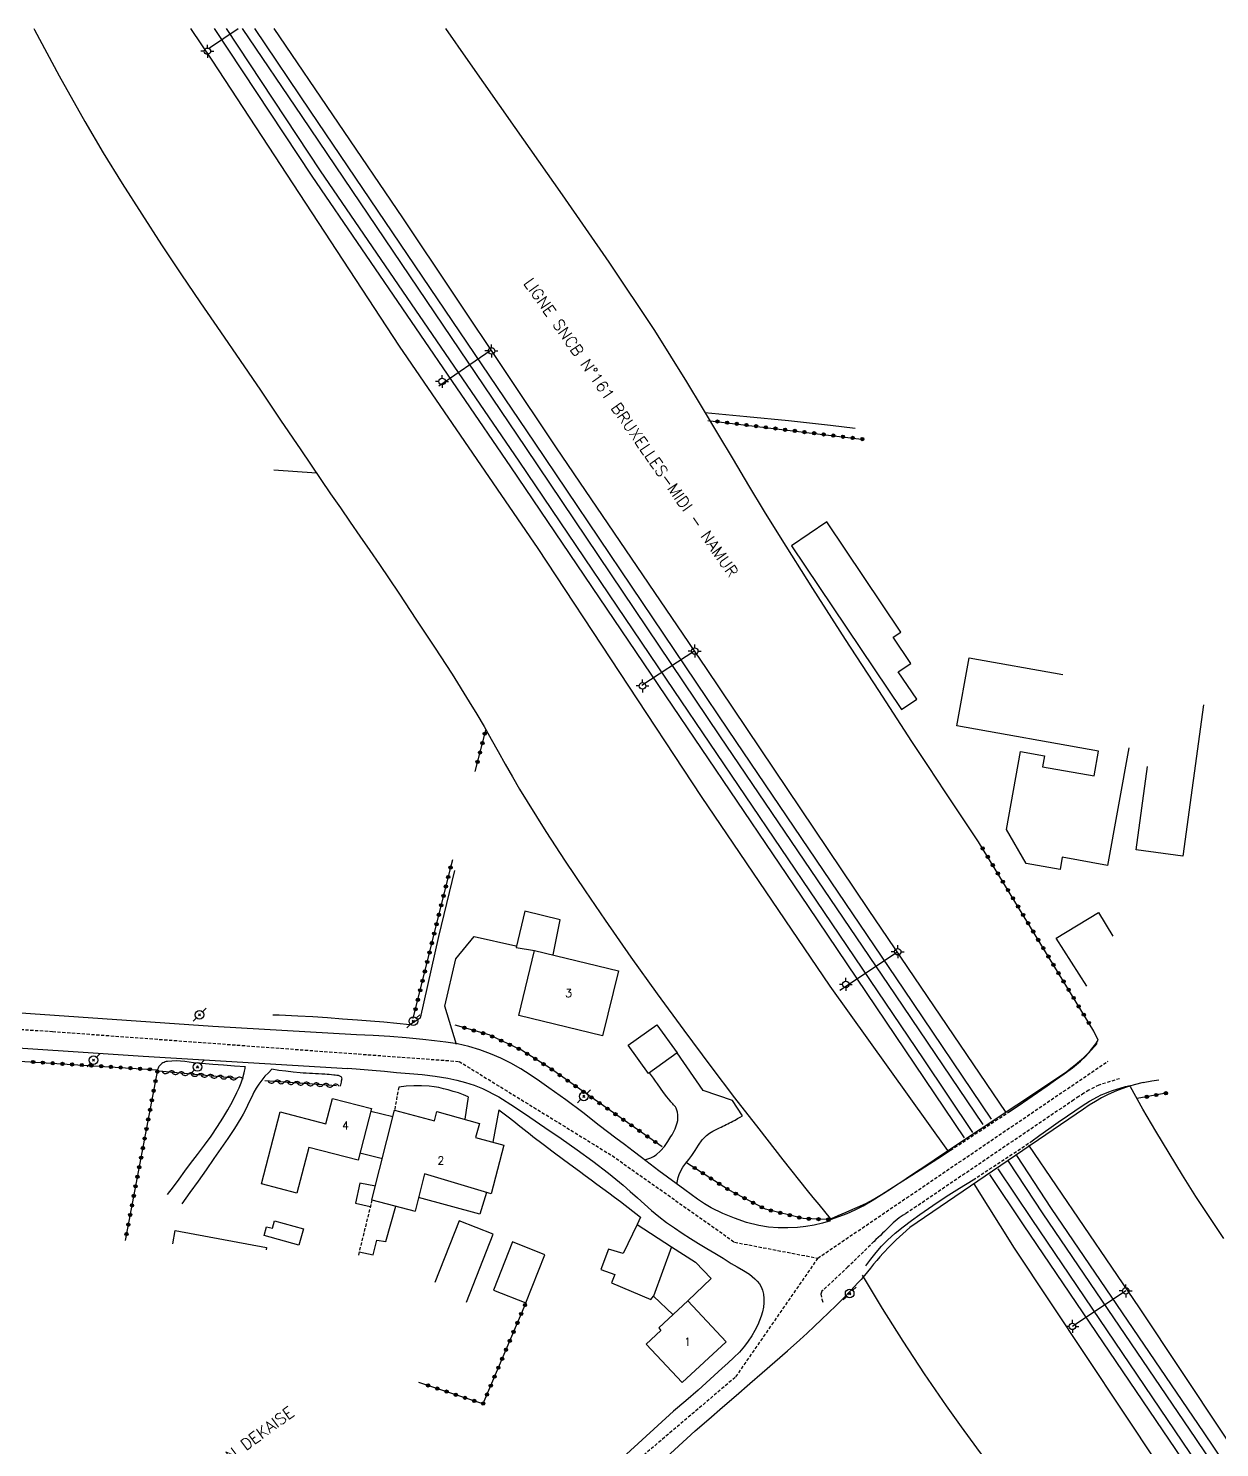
# Model space of a CAD drawing. Header units: millimetres. Extents: x 163000 to 164000, y 152000 to 153000.
# Drawn here: x 163179.2 to 163362.8, y 152781.2 to 153000 of the extents above; entities that cross this region are included whole.
import ezdxf
from ezdxf.enums import TextEntityAlignment as Align

# ---------------------------------------------------------------- set-up
doc = ezdxf.new("R2010")
doc.units = ezdxf.units.MM
doc.linetypes.add('DASHED', pattern=[0.75, 0.5, -0.25])
doc.layers.get('0').update_dxf_attribs({"linetype": 'CONTINUOUS'})
for name, color, linetype in [('W0001', 6, 'DASHED'), ('W0008', 7, 'CONTINUOUS'), ('W0010', 4, 'CONTINUOUS'), ('W0014', 7, 'CONTINUOUS'), ('W0017', 7, 'CONTINUOUS'), ('W0101', 7, 'CONTINUOUS'), ('W0104', 1, 'CONTINUOUS'), ('W0112', 1, 'DASHED'), ('W0120', 7, 'CONTINUOUS'), ('W0211', 2, 'CONTINUOUS'), ('W0214', 2, 'CONTINUOUS'), ('W0310', 3, 'CONTINUOUS'), ('W0322', 7, 'CONTINUOUS'), ('W0323', 7, 'CONTINUOUS'), ('W0330', 7, 'CONTINUOUS'), ('W0473', 7, 'CONTINUOUS'), ('W0610', 7, 'CONTINUOUS'), ('W0611', 7, 'CONTINUOUS'), ('W0700', 7, 'CONTINUOUS'), ('W0989', 7, 'CONTINUOUS'), ('W0991', 7, 'CONTINUOUS')]:
    doc.layers.add(name, color=color, linetype=linetype)
doc.styles.get("Standard").update_dxf_attribs({"font": 'romans.shx', "width": 0.85})

# ---------------------------------------------------------------- blocks, each defined once
blk = doc.blocks.new('T610')
for p, q in [((-0.500001, 0), (-1.000002, 0)), ((0, 0.500001), (0, 1.000002)), ((0.500001, 0), (1.000002, 0)), ((0, -0.500001), (0, -1.000002))]:
    blk.add_line(p, q)
blk.add_ellipse((0, 0), major_axis=(-0.353554, 0.353554), ratio=1, start_param=3.926990817, end_param=10.2101761242)
blk = doc.blocks.new('T473')
for p, q in [((-0.166667, 0.166667), (0.166667, -0.166667)), ((-0.166667, -0.166667), (0.166667, 0.166667)), ((0.500001, 0.500001), (1.000002, 1.000002)), ((-1.000002, -1.000002), (-0.500001, -0.500001))]:
    blk.add_line(p, q)
blk.add_ellipse((0, 0), major_axis=(0.471405, 0.471405), ratio=1, start_param=5.4977871438, end_param=11.780972451)
blk = doc.blocks.new('t323o')
at = {"color": 0, "linetype": 'Continuous'}
for radius in [0.25, 0.15]:
    blk.add_circle((0, 0), radius, dxfattribs=at)
blk = doc.blocks.new('t322o')
at = {"color": 0, "linetype": 'Continuous'}
for radius in [0.25, 0.15]:
    blk.add_circle((0, 0), radius, dxfattribs=at)
blk = doc.blocks.new('t310o')
at = {"color": 0, "linetype": 'Continuous'}
for centre, start, end in [((-0.5, 0.38), 216.8699, 323.1304), ((0.5, -0.37), 36.8699, 143.1303)]:
    blk.add_arc(centre, 0.625, start, end, dxfattribs=at)

msp = doc.modelspace()

# ---------------------------------------------------------------- linework, layer by layer
at = {"layer": 'W0001'}
for points in [[(163014, 152855.91), (163018.24, 152856.08), (163091.9, 152851.31), (163182.9, 152845.32), (163245.55, 152840.71), (163269.14, 152826.18), (163288.03, 152812.83), (163300.84, 152810.37)], [(163300.84, 152810.37), (163345.62, 152840.77)], [(163300.84, 152810.37), (163288.11, 152791.98), (163246.54, 152756.63), (163207.28, 152727.41), (163189.7, 152687.14), (163182.41, 152671)]]:
    msp.add_lwpolyline(points, dxfattribs=at)
at = {"layer": 'W0008'}
for points in [[(163229.74, 152844.78), (163207.6, 152846.1), (163169.85, 152848.73), (163132.01, 152851.44), (163089.19, 152854.31), (163054.34, 152856.63), (163019.9, 152858.74), (163014, 152859.11)], [(163014, 152852.82), (163034.85, 152851.42), (163098.2, 152847.9), (163142.79, 152845.11), (163196.86, 152841.52), (163228.41, 152839.62)], [(163302.8, 152816.1), (163301.55, 152815.74), (163300.29, 152815.45), (163299.01, 152815.24), (163297.72, 152815.11), (163296.22, 152815.04), (163294.73, 152815.05), (163293.23, 152815.16), (163291.75, 152815.4), (163289.85, 152815.88), (163287.99, 152816.51), (163286.19, 152817.28), (163284.43, 152818.13), (163283.36, 152818.75), (163282.33, 152819.44), (163281.34, 152820.17), (163280.34, 152820.89), (163279, 152821.86), (163277.66, 152822.85), (163276.34, 152823.85), (163275.02, 152824.86), (163273.7, 152825.87), (163272.38, 152826.88), (163271.07, 152827.89), (163269.74, 152828.89), (163267.17, 152830.84), (163264.61, 152832.82), (163262.03, 152834.76), (163259.4, 152836.65), (163257.97, 152837.65), (163256.54, 152838.63), (163255.07, 152839.57), (163253.54, 152840.43), (163251.98, 152841.19), (163250.38, 152841.89), (163248.75, 152842.5), (163247.08, 152843), (163245.32, 152843.4), (163243.54, 152843.68), (163241.76, 152843.88), (163239.97, 152844.07), (163237.42, 152844.33), (163234.86, 152844.53), (163232.3, 152844.68), (163229.74, 152844.78)], [(163228.41, 152839.64), (163230.29, 152839.51), (163232.17, 152839.36), (163234.05, 152839.2), (163235.93, 152839.02), (163237.91, 152838.84), (163239.89, 152838.67), (163241.87, 152838.44), (163243.83, 152838.11), (163245.19, 152837.81), (163246.54, 152837.46), (163247.87, 152837.04), (163249.17, 152836.52), (163251.7, 152835.22), (163254.11, 152833.7), (163256.45, 152832.1), (163258.78, 152830.5), (163261.28, 152828.81), (163263.75, 152827.07), (163266.19, 152825.3), (163268.6, 152823.47), (163269.74, 152822.55), (163270.85, 152821.6), (163271.95, 152820.63), (163273.04, 152819.65), (163274.13, 152818.67), (163275.23, 152817.71), (163276.37, 152816.78), (163277.53, 152815.89), (163278.74, 152815.03), (163279.96, 152814.21), (163281.21, 152813.42), (163282.47, 152812.64), (163283.73, 152811.88), (163285, 152811.12), (163286.26, 152810.35), (163287.51, 152809.56), (163288.43, 152809.01), (163289.38, 152808.48), (163290.31, 152807.89), (163291.15, 152807.19), (163291.51, 152806.81), (163291.84, 152806.39), (163292.12, 152805.94), (163292.32, 152805.45), (163292.49, 152804.8), (163292.55, 152804.13), (163292.54, 152803.47), (163292.48, 152802.81), (163292.35, 152802.1), (163292.14, 152801.41), (163291.88, 152800.74), (163291.6, 152800.08), (163291.16, 152799.21), (163290.68, 152798.38), (163290.14, 152797.57), (163289.56, 152796.8), (163288.76, 152795.88), (163287.89, 152795.03), (163286.99, 152794.2), (163286.1, 152793.39), (163284.26, 152791.69), (163282.39, 152790.03), (163280.51, 152788.39), (163278.6, 152786.77)], [(163351.01, 152837.46), (163352.35, 152837.7), (163353.43, 152837.86)], [(163281.96, 152783.72), (163284.06, 152785.54), (163286.15, 152787.37), (163288.25, 152789.19), (163290.35, 152791.02), (163292.29, 152792.7), (163294.23, 152794.38), (163296.17, 152796.07), (163298.08, 152797.79), (163299.2, 152798.81), (163300.31, 152799.85), (163301.42, 152800.9), (163302.51, 152801.96)], [(163278.6, 152786.77), (163276.21, 152784.54), (163273.8, 152782.33), (163271.38, 152780.14)], [(163281.96, 152783.72), (163276.86, 152779.07)]]:
    msp.add_lwpolyline(points, dxfattribs=at)
at = {"layer": 'W0010'}
for points in [[(163330.25, 152832.87), (163331.74, 152833.88), (163333.23, 152834.9), (163334.71, 152835.92), (163336.19, 152836.96), (163337.5, 152837.87), (163338.82, 152838.77), (163340.12, 152839.71), (163341.34, 152840.74), (163342.09, 152841.46), (163342.09, 152841.46), (163342.09, 152841.46), (163343.91, 152843.47)], [(163333.66, 152828.29), (163335.06, 152829.31), (163336.48, 152830.32), (163337.9, 152831.32), (163339.34, 152832.3), (163340.47, 152833.07), (163341.6, 152833.85), (163342.75, 152834.59), (163343.95, 152835.27), (163344.52, 152835.54), (163345.11, 152835.78), (163345.7, 152836), (163346.29, 152836.21), (163346.96, 152836.43), (163347.63, 152836.64), (163348.3, 152836.83), (163348.98, 152837.01)], [(163302.8, 152816.31), (163304.08, 152816.77), (163305.35, 152817.28), (163306.6, 152817.84), (163307.82, 152818.44), (163309.25, 152819.24), (163310.64, 152820.12), (163312, 152821.02), (163313.37, 152821.91), (163315.36, 152823.17), (163317.35, 152824.45), (163319.33, 152825.73), (163321.31, 152827.01)], [(163308.24, 152809.17), (163309.01, 152810.22), (163309.82, 152811.23), (163310.69, 152812.2), (163311.6, 152813.13), (163312.78, 152814.2), (163314.02, 152815.2), (163315.29, 152816.16), (163316.57, 152817.09), (163318.58, 152818.5), (163320.61, 152819.86), (163322.68, 152821.17), (163324.78, 152822.43)]]:
    msp.add_lwpolyline(points, dxfattribs=at)
at = {"layer": 'W0014'}
for points in [[(163237.99, 152846.36), (163235.97, 152846.55), (163233.94, 152846.74), (163231.92, 152846.91), (163229.89, 152847.07), (163227.59, 152847.24), (163225.3, 152847.41), (163223, 152847.56), (163220.7, 152847.69), (163219.74, 152847.74), (163218.78, 152847.78), (163217.83, 152847.82), (163216.87, 152847.85)], [(163212.62, 152839.85), (163210.94, 152839.99), (163209.26, 152840.12), (163207.58, 152840.25), (163205.9, 152840.37), (163204.6, 152840.51), (163203.28, 152840.68), (163201.95, 152840.78), (163200.61, 152840.71), (163200.43, 152840.68), (163200.25, 152840.63), (163200.08, 152840.56), (163199.91, 152840.48), (163199.74, 152840.37), (163199.57, 152840.24), (163199.42, 152840.1), (163199.29, 152839.93), (163199.22, 152839.81), (163199.16, 152839.68), (163199.12, 152839.55), (163199.1, 152839.41)], [(163227.29, 152836.88), (163227.33, 152837.08), (163227.37, 152837.29), (163227.41, 152837.49), (163227.44, 152837.69), (163227.45, 152837.75), (163227.47, 152837.8), (163227.49, 152837.86), (163227.5, 152837.92), (163227.51, 152837.98), (163227.52, 152838.04), (163227.51, 152838.1), (163227.5, 152838.16), (163227.44, 152838.26), (163227.36, 152838.34), (163227.27, 152838.4), (163227.18, 152838.45), (163226.95, 152838.53), (163226.72, 152838.56), (163226.48, 152838.58), (163226.24, 152838.6), (163225.9, 152838.64), (163225.56, 152838.68), (163225.21, 152838.71), (163224.86, 152838.73), (163224.39, 152838.76), (163223.91, 152838.79), (163223.44, 152838.81), (163222.96, 152838.83), (163222.49, 152838.85), (163222.01, 152838.87), (163221.54, 152838.9), (163221.06, 152838.94), (163219.97, 152839.05), (163218.88, 152839.18), (163217.8, 152839.32), (163216.71, 152839.49)], [(163246.98, 152835.27), (163246.22, 152835.57), (163245.45, 152835.84), (163244.67, 152836.09), (163243.88, 152836.31), (163243.16, 152836.49), (163242.43, 152836.66), (163241.7, 152836.8), (163240.96, 152836.88), (163239.78, 152836.95), (163238.6, 152836.95), (163237.42, 152836.88), (163236.25, 152836.75)], [(163251.67, 152833.26), (163252.09, 152832.95), (163252.5, 152832.64), (163252.92, 152832.33), (163253.33, 152832.01), (163253.79, 152831.66), (163254.24, 152831.3), (163254.69, 152830.94), (163255.14, 152830.58), (163255.59, 152830.22), (163256.05, 152829.86), (163256.5, 152829.5), (163256.95, 152829.15), (163258.51, 152827.96), (163260.07, 152826.78), (163261.64, 152825.6), (163263.2, 152824.43), (163264.1, 152823.77), (163265.01, 152823.1), (163265.91, 152822.44), (163266.81, 152821.78), (163267.72, 152821.12), (163268.62, 152820.46), (163269.52, 152819.79), (163270.42, 152819.12), (163273.51, 152816.71), (163273, 152815.55)]]:
    msp.add_lwpolyline(points, dxfattribs=at)
at = {"layer": 'W0017'}
for points in [[(163244.84, 152870.17), (163242.39, 152859.99), (163239.55, 152847.35), (163237.99, 152846.36)], [(163245.18, 152843.29), (163243.38, 152849.2), (163245.05, 152856.55), (163247.86, 152859.99), (163254.32, 152858.55)], [(163289.23, 152832.33), (163287.71, 152834.67), (163283.16, 152836.21), (163279.15, 152842.05)], [(163200.64, 152820.19), (163201.53, 152821.38), (163202.42, 152822.57), (163203.3, 152823.76), (163204.18, 152824.95), (163205.24, 152826.37), (163206.3, 152827.77), (163207.34, 152829.2), (163208.32, 152830.66), (163209.13, 152831.93), (163209.91, 152833.22), (163210.65, 152834.54), (163211.32, 152835.89), (163211.65, 152836.64), (163211.95, 152837.41), (163212.21, 152838.18), (163212.44, 152838.97), (163212.49, 152839.19), (163212.54, 152839.41), (163212.57, 152839.63), (163212.6, 152839.85)], [(163216.71, 152839.49), (163216.16, 152838.97), (163215.64, 152838.42), (163215.16, 152837.83), (163214.71, 152837.22), (163214.3, 152836.59), (163213.93, 152835.94), (163213.59, 152835.27), (163213.27, 152834.6), (163212.95, 152833.92), (163212.63, 152833.25), (163212.29, 152832.59), (163211.92, 152831.93), (163210.93, 152830.35), (163209.9, 152828.8), (163208.84, 152827.27), (163207.78, 152825.74), (163206.56, 152823.97), (163205.33, 152822.22), (163204.08, 152820.47), (163202.83, 152818.73)], [(163274.17, 152825.55), (163274.64, 152825.66), (163275.09, 152825.82), (163275.52, 152826.04), (163275.92, 152826.31), (163276.6, 152826.92), (163277.2, 152827.61), (163277.73, 152828.36), (163278.21, 152829.12), (163278.38, 152829.41), (163278.54, 152829.7), (163278.7, 152829.99), (163278.84, 152830.29), (163278.98, 152830.6), (163279.09, 152830.92), (163279.18, 152831.24), (163279.25, 152831.57), (163279.29, 152832.01), (163279.29, 152832.45), (163279.22, 152832.89), (163279.09, 152833.32), (163279, 152833.51), (163278.89, 152833.68), (163278.76, 152833.85), (163278.63, 152834.01), (163278.49, 152834.16), (163278.34, 152834.31), (163278.21, 152834.46), (163278.08, 152834.62), (163277.58, 152835.27), (163277.09, 152835.93), (163276.61, 152836.59), (163276.12, 152837.25), (163275.81, 152837.68), (163275.51, 152838.11), (163275.2, 152838.54), (163274.9, 152838.97)], [(163246.98, 152835.27), (163246.46, 152831.79)], [(163251.67, 152833.26), (163250.75, 152828.24)], [(163279.14, 152821.8), (163279.22, 152822.3), (163279.34, 152822.79), (163279.49, 152823.27), (163279.69, 152823.73), (163280.06, 152824.38), (163280.5, 152825), (163280.96, 152825.58), (163281.41, 152826.18), (163281.94, 152826.97), (163282.45, 152827.8), (163283.01, 152828.59), (163283.68, 152829.3), (163284.14, 152829.66), (163284.65, 152829.94), (163285.17, 152830.19), (163285.68, 152830.45), (163285.94, 152830.58), (163286.19, 152830.71), (163286.45, 152830.83), (163286.71, 152830.96), (163286.97, 152831.08), (163287.23, 152831.21), (163287.49, 152831.33), (163287.74, 152831.47), (163288.12, 152831.67), (163288.49, 152831.88), (163288.86, 152832.1), (163289.23, 152832.33)]]:
    msp.add_lwpolyline(points, dxfattribs=at)
at = {"layer": 'W0101'}
for points in [[(163342.33, 152852.31), (163337.61, 152859.71), (163344.11, 152863.67), (163346.34, 152860)], [(163232.13, 152819.35), (163235.62, 152833.19), (163241.79, 152831.52), (163242.13, 152833), (163248.72, 152831.15), (163248.07, 152828.99), (163252.45, 152827.77), (163250.49, 152820.29), (163240.23, 152823.39), (163238.77, 152817.64)], [(163232.13, 152819.35), (163238.77, 152817.64)], [(163280.83, 152803.78), (163276.37, 152799.61), (163276.63, 152799.19), (163274.41, 152797.11), (163279.96, 152791.18)], [(163286.71, 152797.49), (163280.83, 152803.78)], [(163286.71, 152797.49), (163279.96, 152791.18)]]:
    msp.add_lwpolyline(points, dxfattribs=at)
for points in [[(163267.68, 152844.67), (163254.77, 152847.8), (163257.19, 152857.81), (163270.11, 152854.69), (163267.68, 152844.67)], [(163230, 152825.46), (163222.39, 152827.43), (163220.56, 152820.41), (163215.1, 152821.83), (163217.98, 152832.92), (163225.03, 152831.08), (163226.05, 152835), (163232.07, 152833.43), (163230, 152825.46)]]:
    msp.add_lwpolyline(points, close=True, dxfattribs=at)
at = {"layer": 'W0104'}
for points in [[(163316.1, 152896.57), (163313.26, 152900.8), (163315.18, 152902.09), (163312.48, 152906.12), (163313.65, 152906.9), (163302.24, 152923.9), (163296.77, 152920.23), (163313.73, 152894.98), (163316.1, 152896.57)], [(163274.74, 152838.86), (163271.62, 152843.19), (163276.02, 152846.37), (163279.15, 152842.05), (163274.74, 152838.86)], [(163220.88, 152812.38), (163215.51, 152813.86), (163215.88, 152815.22), (163216.78, 152814.97), (163217.09, 152816.11), (163221.57, 152814.88), (163220.88, 152812.38)], [(163253.8, 152812.87), (163250.86, 152805.45), (163255.85, 152803.46), (163258.8, 152810.89), (163253.8, 152812.87)]]:
    msp.add_lwpolyline(points, close=True, dxfattribs=at)
for points in [[(163335.8, 152887.84), (163335.5, 152886.15), (163343.43, 152884.73), (163344.12, 152888.55), (163322.28, 152892.47), (163324.16, 152902.96), (163338.6, 152900.37)], [(163360.31, 152895.67), (163357.11, 152872.36), (163349.91, 152873.35)], [(163348.78, 152889.08), (163345.52, 152870.93), (163338.53, 152872.19), (163338.19, 152870.3), (163332.98, 152871.24), (163329.94, 152876.47), (163332.1, 152888.51), (163335.8, 152887.84)], [(163349.91, 152873.35), (163351.67, 152886.16)], [(163260.06, 152857.12), (163261.15, 152862.54), (163255.7, 152863.89), (163254.38, 152858.27), (163257.19, 152857.81)], [(163235.37, 152832.17), (163231.95, 152832.99)], [(163233.73, 152825.67), (163230.28, 152826.56)], [(163232.66, 152821.45), (163230.28, 152821.93), (163229.58, 152818.83), (163231.87, 152818.31)], [(163249.77, 152820.51), (163248.78, 152817.14), (163239.3, 152819.73)], [(163230.15, 152811.34), (163232.31, 152810.86), (163232.86, 152813.16), (163234.27, 152812.95), (163235.8, 152818.41)], [(163245.57, 152816.12), (163241.82, 152806.6)], [(163246.7, 152803.59), (163250.83, 152814.05), (163245.57, 152816.12)], [(163201.42, 152812.59), (163201.79, 152814.61), (163215.88, 152812.03), (163215.82, 152811.65)], [(163273, 152815.55), (163270.84, 152811.07), (163268.57, 152811.75), (163267.42, 152808.6), (163269.56, 152807.87), (163269.07, 152806.54), (163275.13, 152803.99), (163275.5, 152804.51), (163278.53, 152801.63)], [(163273, 152815.55), (163278.32, 152812.12)], [(163278.32, 152812.12), (163275.5, 152804.51)], [(163278.32, 152812.12), (163282.01, 152809.74)], [(163282.01, 152809.74), (163284.43, 152807.22)], [(163284.43, 152807.22), (163280.83, 152803.78)]]:
    msp.add_lwpolyline(points, dxfattribs=at)
at = {"layer": 'W0112'}
for points in [[(163347.34, 152838.04), (163347.34, 152838.04), (163347.34, 152838.04), (163347.34, 152838.04), (163344.17, 152837.06), (163344.17, 152837.06), (163344.17, 152837.06), (163344.17, 152837.06), (163343.45, 152836.7), (163342.64, 152836.26), (163341.85, 152835.79), (163341.07, 152835.3), (163340.3, 152834.77)], [(163236.25, 152836.75), (163235.62, 152833.19)], [(163340.3, 152834.77), (163314.36, 152817.19)], [(163321.31, 152827.01), (163330.25, 152832.87)], [(163324.78, 152822.43), (163333.66, 152828.29)], [(163232.13, 152819.35), (163230, 152810.72)], [(163314.36, 152817.22), (163314.02, 152817.02), (163313.69, 152816.8), (163313.37, 152816.57), (163313.06, 152816.33), (163312.76, 152816.08), (163312.48, 152815.83), (163312.2, 152815.56), (163311.93, 152815.29), (163311.66, 152815.01), (163311.39, 152814.74), (163311.12, 152814.47), (163310.84, 152814.2), (163310.5, 152813.87), (163310.16, 152813.54), (163309.81, 152813.22), (163309.46, 152812.89)], [(163309.49, 152812.92), (163305.5, 152809.01), (163301.47, 152805.26), (163301.34, 152804.82), (163301.49, 152804.04), (163301.62, 152803.57)]]:
    msp.add_lwpolyline(points, dxfattribs=at)
at = {"layer": 'W0120'}
for points in [[(163337.18, 152837.77), (163337.87, 152838.21), (163338.54, 152838.67), (163339.21, 152839.15), (163339.86, 152839.64), (163340.52, 152840.17), (163341.18, 152840.72), (163341.81, 152841.28), (163342.41, 152841.88), (163342.86, 152842.38), (163343.29, 152842.9), (163343.7, 152843.44), (163344.08, 152843.99)], [(163320.22, 152826.49), (163337.18, 152837.77)], [(163351.01, 152837.46), (163349.62, 152837.09), (163348.25, 152836.66), (163346.91, 152836.15), (163345.59, 152835.58), (163344.6, 152835.09), (163343.63, 152834.55), (163342.69, 152833.95), (163341.79, 152833.32)], [(163341.79, 152833.32), (163315.01, 152815.08)], [(163302.8, 152816.44), (163303.41, 152816.68), (163304.01, 152816.93), (163304.62, 152817.19), (163305.22, 152817.45), (163306.27, 152817.92), (163307.32, 152818.38), (163308.36, 152818.87), (163309.39, 152819.41), (163310.69, 152820.17), (163311.96, 152820.99), (163313.21, 152821.83), (163314.46, 152822.66), (163315.91, 152823.61), (163317.35, 152824.56), (163318.79, 152825.52), (163320.22, 152826.49)], [(163315.01, 152815.08), (163313.95, 152814.14), (163312.91, 152813.17), (163311.91, 152812.17), (163310.92, 152811.15), (163310.42, 152810.59), (163309.93, 152810.02), (163309.45, 152809.44), (163308.97, 152808.85), (163308.5, 152808.26), (163308.03, 152807.68), (163307.54, 152807.1), (163307.04, 152806.54), (163305.94, 152805.36), (163304.82, 152804.2), (163303.68, 152803.07), (163302.51, 152801.96)]]:
    msp.add_lwpolyline(points, dxfattribs=at)
at = {"layer": 'W0211'}
for points in [[(163180.02, 153000), (163180.13, 152999.8), (163183.92, 152992.69), (163187.85, 152985.66), (163190.71, 152980.83), (163193.65, 152976.06), (163196.66, 152971.33), (163199.7, 152966.62), (163202.68, 152962.13), (163205.72, 152957.67), (163208.77, 152953.23), (163211.81, 152948.78), (163214.93, 152944.19), (163218.04, 152939.61), (163221.15, 152935.02), (163224.27, 152930.44), (163225.76, 152928.25), (163227.27, 152926.06), (163228.77, 152923.88), (163230.28, 152921.69), (163231.78, 152919.51), (163233.28, 152917.31), (163234.77, 152915.12), (163236.25, 152912.91), (163239.01, 152908.76), (163241.77, 152904.59), (163244.48, 152900.4), (163247.13, 152896.17), (163248.28, 152894.26), (163249.4, 152892.34), (163250.5, 152890.41), (163251.58, 152888.47), (163252.67, 152886.53), (163253.77, 152884.59), (163254.89, 152882.67), (163256.04, 152880.77), (163258.95, 152876.15), (163261.93, 152871.57), (163264.97, 152867.02), (163268.05, 152862.51), (163272.04, 152856.8), (163276.1, 152851.13), (163280.22, 152845.5), (163284.38, 152839.91), (163288.03, 152835.09), (163291.74, 152830.31), (163295.47, 152825.55), (163299.23, 152820.81), (163300.1, 152819.72), (163300.99, 152818.63), (163301.87, 152817.54), (163302.77, 152816.46)], [(163325.64, 152874.57), (163323.04, 152878.43), (163320.46, 152882.29), (163317.9, 152886.16), (163315.35, 152890.04), (163310.23, 152897.89), (163305.14, 152905.75), (163300.09, 152913.64), (163295.09, 152921.56), (163292.64, 152925.52), (163290.23, 152929.51), (163287.84, 152933.51), (163285.46, 152937.51), (163283.08, 152941.51), (163280.66, 152945.5), (163278.21, 152949.46), (163275.71, 152953.39), (163268.7, 152963.93), (163261.5, 152974.35), (163254.22, 152984.7), (163246.95, 152995.06), (163243.54, 153000)], [(163344.08, 152843.99), (163343.4, 152845.35)], [(163363.42, 152813.42), (163361.26, 152816.65), (163359.14, 152819.9), (163357.05, 152823.18), (163354.98, 152826.54), (163352.95, 152829.93), (163350.97, 152833.34), (163349.04, 152836.77)], [(163307.69, 152807.74), (163310.78, 152802.61), (163313.96, 152797.55), (163317.24, 152792.55), (163320.61, 152787.6), (163322.92, 152784.34), (163325.29, 152781.12), (163327.69, 152777.92), (163330.12, 152774.74), (163332.56, 152771.58), (163335, 152768.42), (163337.43, 152765.24), (163339.83, 152762.05), (163345.12, 152754.99), (163350.42, 152747.93), (163355.67, 152740.84), (163360.85, 152733.69), (163364.31, 152728.77)]]:
    msp.add_lwpolyline(points, dxfattribs=at)
at = {"layer": 'W0214'}
for points in [[(163320.9, 152826.99), (163302.74, 152852.33), (163282.9, 152881.55), (163257.76, 152919.79), (163236.38, 152950.99), (163207.52, 152995.12), (163204.2, 153000)], [(163329.86, 152832.85), (163308.66, 152864.15), (163283.68, 152901.27), (163260.57, 152935.34), (163236.87, 152970.79), (163217.04, 153000)], [(163439.58, 152671), (163417.24, 152703.47), (163391.46, 152741.32), (163369.79, 152773.54), (163350.43, 152802.71), (163333.35, 152827.79)], [(163426.41, 152671), (163411.18, 152692.69), (163389.58, 152725.66), (163358.98, 152770.07), (163331.19, 152811.93), (163324.95, 152821.85)]]:
    msp.add_lwpolyline(points, dxfattribs=at)
at = {"layer": 'W0310'}
for points in [[(163211.42, 152838.06), (163199.31, 152839.18)], [(163226.66, 152836.94), (163215.62, 152837.69)]]:
    msp.add_lwpolyline(points, dxfattribs=at)
at = {"layer": 'W0322'}
msp.add_lwpolyline([(163343.4, 152845.35), (163325.64, 152874.57)], dxfattribs=at)
at = {"layer": 'W0323'}
for points in [[(163283.89, 152939.56), (163308.01, 152936.63)], [(163248.04, 152885.43), (163249.66, 152891.8)], [(163238.49, 152847.3), (163244.27, 152870.67), (163244.57, 152871.85)], [(163276.85, 152827.56), (163268.31, 152833.5), (163259.66, 152839.59), (163255.16, 152842.46), (163250.18, 152844.78), (163244.95, 152846.31)], [(163158.97, 152841.94), (163199.1, 152839.41), (163194.11, 152813.07)], [(163354.82, 152835.86), (163350.07, 152834.98)], [(163302.67, 152816.31), (163298.58, 152816.49), (163292.79, 152817.9), (163287.09, 152820.92), (163280.6, 152825.08)], [(163255.85, 152803.46), (163249.24, 152787.89), (163239.36, 152791.22)]]:
    msp.add_lwpolyline(points, dxfattribs=at)
at = {"layer": 'W0330'}
for points in [[(163306.6, 152938.31), (163302.79, 152938.77), (163296.34, 152939.47), (163289.89, 152940.12), (163283.43, 152940.7)], [(163223.6, 152931.42), (163217.01, 152931.9)]]:
    msp.add_lwpolyline(points, dxfattribs=at)
at = {"layer": 'W0611'}
for points in [[(163207.07, 152996.99), (163211.49, 153000)], [(163250.52, 152950.39), (163242.42, 152944.85)], [(163281.91, 152904.01), (163273.75, 152898.69)], [(163312.98, 152857.43), (163304.23, 152851.63)], [(163348.32, 152805.32), (163340.09, 152799.85)]]:
    msp.add_lwpolyline(points, dxfattribs=at)
at = {"layer": 'W0700'}
for points in [[(163315.82, 152840.27), (163299.39, 152864.59), (163277.41, 152897.07), (163253.55, 152932.41), (163222.89, 152977.19), (163207.85, 153000)], [(163209.65, 153000), (163224.13, 152978.03), (163254.79, 152933.26), (163278.65, 152897.91), (163300.63, 152865.43), (163317.07, 152841.1)], [(163312.81, 152850.99), (163285.77, 152890.92), (163255.87, 152935.36), (163221.38, 152986.41), (163212.2, 153000)], [(163214.01, 153000), (163222.62, 152987.25), (163257.11, 152936.2), (163287.01, 152891.76), (163314.05, 152851.83)], [(163326.35, 152830.96), (163312.81, 152850.99)], [(163314.05, 152851.83), (163327.59, 152831.8)], [(163323.46, 152828.91), (163315.82, 152840.27)], [(163317.07, 152841.1), (163324.7, 152829.75)], [(163434.55, 152671), (163427.83, 152680.94), (163404.88, 152714.85), (163382.77, 152747.46), (163359.09, 152782.57), (163335.59, 152817.19), (163330.22, 152825.35)], [(163331.47, 152826.18), (163336.84, 152818.03), (163360.33, 152783.41), (163384.01, 152748.3), (163406.12, 152715.69), (163429.07, 152681.78), (163436.36, 152671)], [(163430.27, 152671), (163426.47, 152676.64), (163391.52, 152728.29), (163358.1, 152777.83), (163332.57, 152815.49), (163327.34, 152823.28)], [(163328.58, 152824.12), (163333.82, 152816.33), (163359.34, 152778.67), (163392.76, 152729.13), (163427.71, 152677.48), (163432.08, 152671)]]:
    msp.add_lwpolyline(points, dxfattribs=at)

# ---------------------------------------------------------------- block references
at = {"layer": 'W0310'}
for p, rotation in [((163200.81, 152839.04), 174.71670617591), ((163202.3, 152838.9), 174.71670617591), ((163203.79, 152838.76), 174.71670617591), ((163205.29, 152838.62), 174.71670617591), ((163206.78, 152838.49), 174.71670617591), ((163208.27, 152838.35), 174.71670617591), ((163209.77, 152838.21), 174.71670617591), ((163211.26, 152838.07), 174.71670617591), ((163217.11, 152837.59), 176.0872761442506), ((163218.61, 152837.49), 176.0872761442506), ((163220.11, 152837.38), 176.0872761442506), ((163221.6, 152837.28), 176.0872761442506), ((163223.1, 152837.18), 176.0872761442506), ((163224.6, 152837.08), 176.0872761442506), ((163226.09, 152836.97), 176.0872761442506)]:
    msp.add_blockref('t310o', p, dxfattribs=dict(at, rotation=rotation))
at = {"layer": 'W0322', "rotation": 121.293037984298}
for p in [(163326.26, 152873.55), (163327.04, 152872.27), (163327.82, 152870.98), (163328.6, 152869.7), (163329.38, 152868.42), (163330.16, 152867.14), (163330.94, 152865.86), (163331.72, 152864.58), (163332.49, 152863.29), (163333.27, 152862.01), (163334.05, 152860.73), (163334.83, 152859.45), (163335.61, 152858.17), (163336.39, 152856.88), (163337.17, 152855.6), (163337.95, 152854.32), (163338.73, 152853.04), (163339.51, 152851.76), (163340.29, 152850.48), (163341.06, 152849.19), (163341.84, 152847.91), (163342.62, 152846.63)]:
    msp.add_blockref('t322o', p, dxfattribs=at)
at = {"layer": 'W0323'}
for p, rotation in [((163285.37, 152939.38), 353.0869988832282), ((163286.86, 152939.2), 353.0869988832282), ((163288.35, 152939.02), 353.0869988832282), ((163289.84, 152938.84), 353.0869988832282), ((163291.33, 152938.66), 353.0869988832282), ((163292.82, 152938.48), 353.0869988832282), ((163294.31, 152938.3), 353.0869988832282), ((163295.8, 152938.11), 353.0869988832282), ((163297.29, 152937.93), 353.0869988832282), ((163298.78, 152937.75), 353.0869988832282), ((163300.27, 152937.57), 353.0869988832282), ((163301.75, 152937.39), 353.0869988832282), ((163303.24, 152937.21), 353.0869988832282), ((163304.73, 152937.03), 353.0869988832282), ((163306.22, 152936.85), 353.0869988832282), ((163307.71, 152936.67), 353.0869988832282), ((163249.15, 152889.79), 75.68089554717147), ((163249.52, 152891.25), 75.68089554717147), ((163248.78, 152888.34), 75.68089554717147), ((163248.41, 152886.89), 75.68089554717147), ((163244.25, 152870.6), 76.09910016974295), ((163243.89, 152869.14), 76.09910016974295), ((163243.17, 152866.23), 76.09910016974295), ((163243.53, 152867.69), 76.09910016974295), ((163242.81, 152864.78), 76.09910016974295), ((163242.09, 152861.86), 76.09910016974295), ((163242.45, 152863.32), 76.09910016974295), ((163241.73, 152860.41), 76.09910016974295), ((163241.01, 152857.49), 76.09910016974295), ((163241.37, 152858.95), 76.09910016974295), ((163240.65, 152856.04), 76.09910016974295), ((163239.93, 152853.13), 76.09910016974295), ((163240.29, 152854.58), 76.09910016974295), ((163239.57, 152851.67), 76.09910016974295), ((163238.85, 152848.76), 76.09910016974295), ((163239.21, 152850.21), 76.09910016974295), ((163246.39, 152845.89), 163.6413242673428), ((163247.82, 152845.47), 163.6413242673428), ((163249.26, 152845.05), 163.6413242673428), ((163250.67, 152844.55), 155.0159646065827), ((163252.03, 152843.91), 155.0159646065827), ((163253.39, 152843.28), 155.0159646065827), ((163254.75, 152842.65), 155.0159646065827), ((163256.05, 152841.89), 147.5502439219756), ((163179.93, 152840.62), 356.3982037341863), ((163181.42, 152840.52), 356.3982037341863), ((163182.92, 152840.43), 356.3982037341863), ((163184.42, 152840.33), 356.3982037341863), ((163185.91, 152840.24), 356.3982037341863), ((163187.41, 152840.15), 356.3982037341863), ((163188.91, 152840.05), 356.3982037341863), ((163190.4, 152839.96), 356.3982037341863), ((163191.9, 152839.86), 356.3982037341863), ((163193.4, 152839.77), 356.3982037341863), ((163194.9, 152839.68), 356.3982037341863), ((163196.39, 152839.58), 356.3982037341863), ((163197.89, 152839.49), 356.3982037341863), ((163257.31, 152841.09), 147.5502439219756), ((163258.58, 152840.28), 147.5502439219756), ((163259.84, 152839.47), 144.8230796982417), ((163198.77, 152837.66), 259.2645727213974), ((163199.05, 152839.13), 259.2645727213974), ((163261.06, 152838.6), 144.8230796982417), ((163262.29, 152837.74), 144.8230796982417), ((163198.49, 152836.18), 259.2645727213974), ((163263.52, 152836.88), 144.8230796982417), ((163264.74, 152836.01), 144.8230796982417), ((163265.97, 152835.15), 144.8230796982417), ((163351.55, 152835.25), 190.4374777097323), ((163353.02, 152835.53), 190.4374777097323), ((163354.5, 152835.8), 190.4374777097323), ((163197.93, 152833.24), 259.2645727213974), ((163198.21, 152834.71), 259.2645727213974), ((163267.2, 152834.28), 144.8230796982417), ((163268.42, 152833.42), 145.195989792303), ((163197.65, 152831.76), 259.2645727213974), ((163269.65, 152832.56), 145.195989792303), ((163270.88, 152831.71), 145.195989792303), ((163272.12, 152830.85), 145.195989792303), ((163197.1, 152828.82), 259.2645727213974), ((163197.38, 152830.29), 259.2645727213974), ((163273.35, 152830), 145.195989792303), ((163274.58, 152829.14), 145.195989792303), ((163196.82, 152827.34), 259.2645727213974), ((163275.81, 152828.28), 145.195989792303), ((163196.26, 152824.39), 259.2645727213974), ((163196.54, 152825.87), 259.2645727213974), ((163281.87, 152824.27), 147.276401662514), ((163195.98, 152822.92), 259.2645727213974), ((163283.13, 152823.46), 147.276401662514), ((163284.39, 152822.65), 147.276401662514), ((163195.42, 152819.97), 259.2645727213974), ((163195.7, 152821.45), 259.2645727213974), ((163285.65, 152821.84), 147.276401662514), ((163286.91, 152821.03), 147.276401662514), ((163288.23, 152820.31), 152.0907095009425), ((163195.14, 152818.5), 259.2645727213974), ((163289.56, 152819.61), 152.0907095009425), ((163290.88, 152818.91), 152.0907095009425), ((163292.21, 152818.21), 152.0907095009425), ((163293.61, 152817.7), 166.3286923623201), ((163194.58, 152815.55), 259.2645727213974), ((163194.86, 152817.03), 259.2645727213974), ((163295.06, 152817.34), 166.3286923623201), ((163296.52, 152816.99), 166.3286923623201), ((163297.98, 152816.63), 166.3286923623201), ((163299.46, 152816.45), 177.4471122707228), ((163300.96, 152816.38), 177.4471122707228), ((163302.46, 152816.32), 177.4471122707228), ((163194.3, 152814.08), 259.2645727213974), ((163255.72, 152803.14), 247.0005239677623), ((163254.55, 152800.38), 247.0005239677623), ((163255.13, 152801.76), 247.0005239677623), ((163253.96, 152799), 247.0005239677623), ((163252.79, 152796.24), 247.0005239677623), ((163253.37, 152797.62), 247.0005239677623), ((163251.61, 152793.48), 247.0005239677623), ((163252.2, 152794.86), 247.0005239677623), ((163251.03, 152792.09), 247.0005239677623), ((163240.78, 152790.74), 161.3663911081285), ((163242.2, 152790.26), 161.3663911081285), ((163243.62, 152789.79), 161.3663911081285), ((163245.04, 152789.31), 161.3663911081285), ((163249.86, 152789.33), 247.0005239677623), ((163250.44, 152790.71), 247.0005239677623), ((163246.47, 152788.83), 161.3663911081285), ((163247.89, 152788.35), 161.3663911081285), ((163249.27, 152787.95), 247.0005239677623)]:
    msp.add_blockref('t323o', p, dxfattribs=dict(at, rotation=rotation))
at = {"layer": 'W0473'}
for p in [(163205.56, 152847.9), (163238.51, 152846.91), (163189.21, 152840.89), (163205.23, 152839.85), (163264.79, 152835.32), (163305.76, 152804.92)]:
    msp.add_blockref('T473', p, dxfattribs=at)
at = {"layer": 'W0610'}
for p in [(163206.76, 152996.47), (163250.55, 152950.26), (163242.94, 152945.55), (163281.88, 152903.98), (163273.83, 152898.61), (163313.16, 152857.62), (163305.17, 152852.59), (163348.32, 152805.32), (163340.09, 152799.85)]:
    msp.add_blockref('T610', p, dxfattribs=at)

# ---------------------------------------------------------------- texts
at = {"layer": 'W0989'}
for s, rotation, p in [('LIGNE SNCB N°161 BRUXELLES-MIDI - NAMUR', 304.9665, (163255.44, 152960.72)), ('RUE LEON DEKAISE', 36.2709, (163202.17, 152772.9))]:
    msp.add_text(s, height=1.75, rotation=rotation, dxfattribs=at).set_placement(p)
at = {"layer": 'W0991'}
for s, p in [('3', (163262.44, 152851.24)), ('4', (163228.06, 152830.84)), ('2', (163242.75, 152825.41)), ('1', (163280.75, 152797.48))]:
    msp.add_text(s, height=1.25, dxfattribs=at).set_placement(p, align=Align.MIDDLE_CENTER)

doc.saveas('drawing.dxf')
